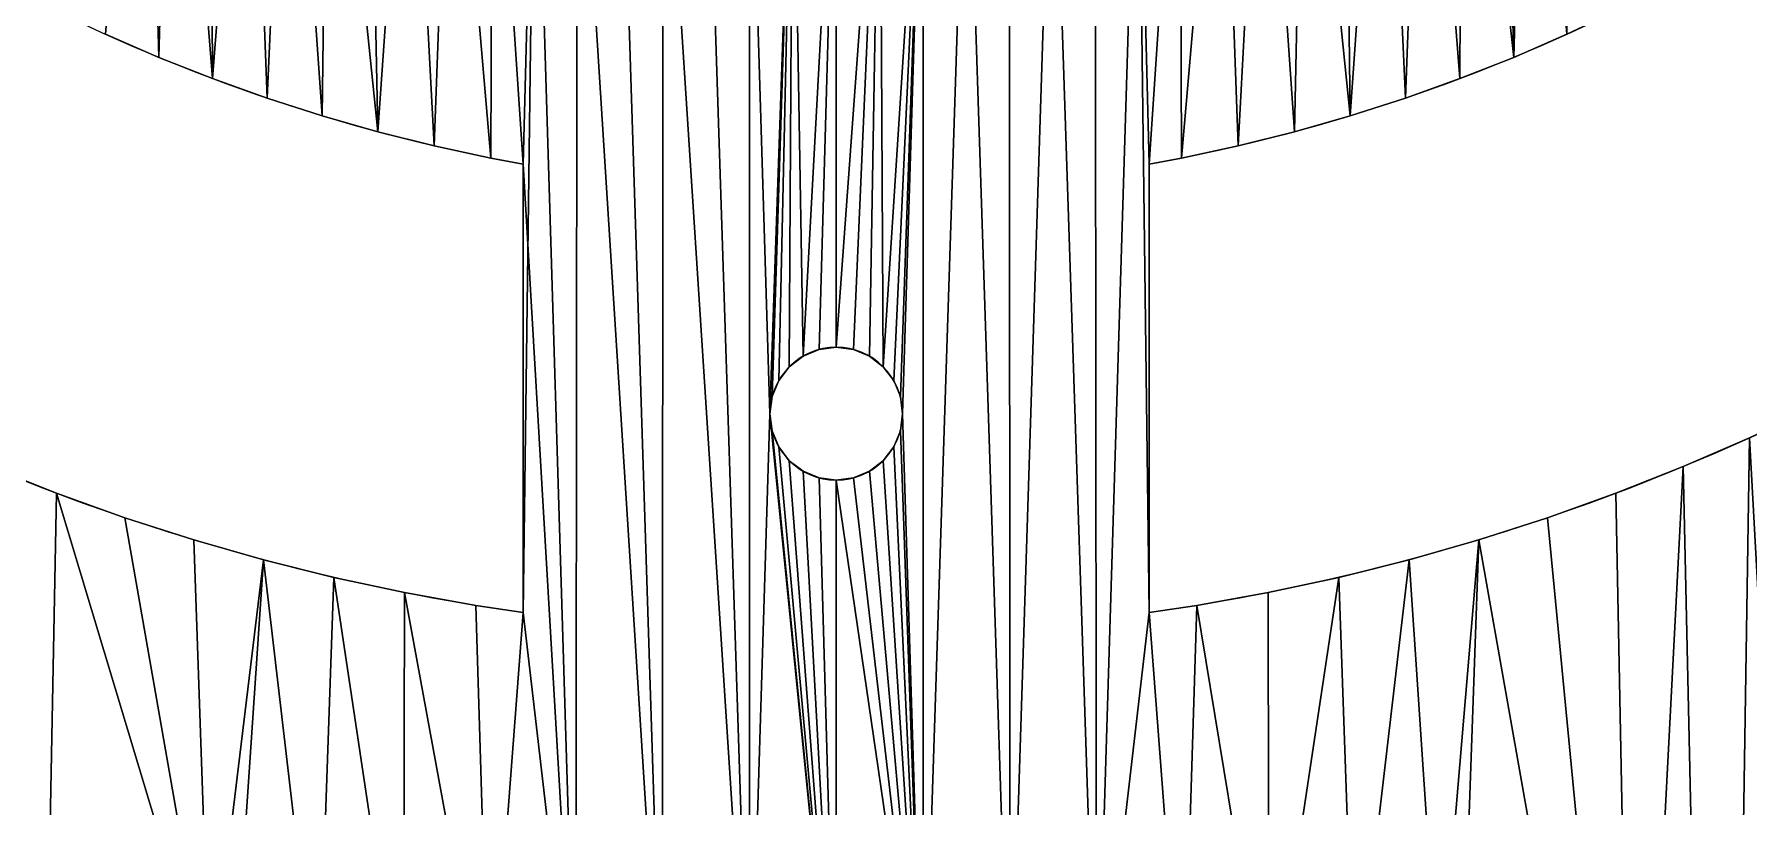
# Model space of a CAD drawing. Extents: x -88 to 88, y -88 to 88.
# Drawn here: x -18.12 to 20.61, y -53.87 to -36.43 of the extents above; entities that cross this region are included whole.
import ezdxf

# ---------------------------------------------------------------- set-up
doc = ezdxf.new("R2010")
doc.units = 0
doc.header["$MEASUREMENT"] = 0
doc.layers.get('0').update_dxf_attribs({"color": 13, "linetype": 'CONTINUOUS'})

# ---------------------------------------------------------------- blocks, each defined once
blk = doc.blocks.new('FUFO_S2')
for p, q in [((72.793, 51.145), (72.793, 51.145, 2)), ((103.407, 51.145), (103.407, 51.145, 2)), ((74.01, 50.664), (74.01, 50.664, 2)), ((102.19, 50.664), (102.19, 50.664, 2)), ((75.242, 50.223), (75.242, 50.223, 2)), ((100.958, 50.223), (100.958, 50.223, 2)), ((76.489, 49.822), (76.489, 49.822, 2)), ((99.711, 49.822), (99.711, 49.822, 2)), ((77.747, 49.463), (77.747, 49.463, 2)), ((98.453, 49.463), (98.453, 49.463, 2)), ((79.017, 49.145), (79.017, 49.145, 2)), ((80.296, 48.869), (80.296, 48.869, 2)), ((95.904, 48.869), (95.904, 48.869, 2)), ((97.183, 49.145), (97.183, 49.145, 2)), ((81.029, 48.735), (81.029, 38.609)), ((81.029, 48.735, 2), (81.029, 38.609, 2)), ((81.029, 48.735), (81.029, 48.735, 2)), ((95.171, 48.735), (95.171, 38.609)), ((95.171, 48.735, 2), (95.171, 38.609, 2)), ((95.171, 48.735), (95.171, 48.735, 2)), ((87.712, 44.549), (87.712, 44.549, 2)), ((88.1, 44.6), (88.1, 44.6, 2)), ((88.488, 44.549), (88.488, 44.549, 2)), ((87.039, 44.161), (87.039, 44.161, 2)), ((87.35, 44.399), (87.35, 44.399, 2)), ((88.85, 44.399), (88.85, 44.399, 2)), ((89.161, 44.161), (89.161, 44.161, 2)), ((86.801, 43.85), (86.801, 43.85, 2)), ((89.399, 43.85), (89.399, 43.85, 2)), ((86.651, 43.488), (86.651, 43.488, 2)), ((89.549, 43.488), (89.549, 43.488, 2)), ((86.6, 43.1), (86.6, 43.1, 2)), ((89.6, 43.1), (89.6, 43.1, 2)), ((86.651, 42.712), (86.651, 42.712, 2)), ((89.549, 42.712), (89.549, 42.712, 2)), ((86.801, 42.35), (86.801, 42.35, 2)), ((89.399, 42.35), (89.399, 42.35, 2)), ((87.039, 42.039), (87.039, 42.039, 2)), ((89.161, 42.039), (89.161, 42.039, 2)), ((107.234, 41.906), (107.234, 41.906, 2)), ((87.35, 41.801), (87.35, 41.801, 2)), ((87.712, 41.651), (87.712, 41.651, 2)), ((88.1, 41.6), (88.1, 41.6, 2)), ((88.488, 41.651), (88.488, 41.651, 2)), ((88.85, 41.801), (88.85, 41.801, 2)), ((70.487, 41.305), (70.487, 41.305, 2)), ((105.713, 41.305), (105.713, 41.305, 2)), ((72.028, 40.753), (72.028, 40.753, 2)), ((104.172, 40.753), (104.172, 40.753, 2)), ((73.586, 40.253), (73.586, 40.253, 2)), ((102.614, 40.253), (102.614, 40.253, 2)), ((75.159, 39.804), (75.159, 39.804, 2)), ((101.041, 39.804), (101.041, 39.804, 2)), ((76.746, 39.406), (76.746, 39.406, 2)), ((99.454, 39.406), (99.454, 39.406, 2)), ((78.345, 39.061), (78.345, 39.061, 2)), ((79.955, 38.768), (79.955, 38.768, 2)), ((96.245, 38.768), (96.245, 38.768, 2)), ((97.855, 39.061), (97.855, 39.061, 2)), ((81.029, 38.609), (81.029, 38.609, 2)), ((95.171, 38.609), (95.171, 38.609, 2))]:
    blk.add_line(p, q)
at = {"extrusion": (0, 0, -1)}
for centre, radius in [((-88.1, 88.1), 88.1), ((-88.1, 88.1, -2), 88.1), ((-88.1, 43.1), 1.5), ((-88.1, 43.1, -2), 1.5)]:
    blk.add_circle(centre, radius, dxfattribs=at)
for centre, radius, start, end in [((-88.1, 88.1), 50, 278.1311, 351.8689), ((-88.1, 88.1, -2), 50, 278.1311, 351.8689), ((-88.1, 88.1), 40, 280.1834, 349.8166), ((-88.1, 88.1, -2), 40, 280.1834, 349.8166), ((-88.1, 88.1), 40, 190.1834, 259.8166), ((-88.1, 88.1), 50, 188.1311, 261.8689), ((-88.1, 88.1, -2), 40, 190.1834, 259.8166), ((-88.1, 88.1, -2), 50, 188.1311, 261.8689)]:
    blk.add_arc(centre, radius, start, end, dxfattribs=at)
mesh = blk.add_polyface()
corners = [(95.865, 59.122), (95.171, 48.735), (94.912, 58.884), (95.904, 48.869), (96.809, 59.392), (97.183, 49.145), (97.743, 59.692), (98.453, 49.463), (98.668, 60.023), (99.711, 49.822), (99.581, 60.384), (100.481, 60.774), (100.958, 50.223), (101.369, 61.194), (102.19, 50.664), (102.242, 61.642), (103.407, 51.145), (103.1, 62.119), (103.713, 62.487), (104.608, 51.665), (103.966, 100.276), (104.729, 99.212), (105.792, 52.225), (106.318, 79.847), (106.956, 52.823), (113.713, 72.487), (108.1, 53.459), (109.223, 54.132), (110.323, 54.841), (111.399, 55.586), (112.45, 56.366), (113.476, 57.18), (114.474, 58.026), (114.081, 73.1), (114.558, 73.958), (90.063, 28.132), (89.6, 43.1), (90.062, 58.164), (91.041, 58.244), (92.024, 28.228), (92.016, 58.357), (92.987, 58.501), (93.981, 28.389), (93.953, 58.676), (95.171, 38.609), (88.756, 68.111), (89.08, 78.148), (89.409, 68.143), (89.729, 78.234), (90.062, 68.196), (89.161, 44.161), (89.082, 58.116), (89.399, 43.85), (89.549, 43.488)]
mesh.append_faces([[corners[k] for k in face] for face in [(0, 1, 2), (1, 0, 3), (3, 4, 5), (5, 6, 7), (7, 8, 9), (9, 11, 12), (12, 13, 14), (14, 15, 16), (16, 18, 19), (19, 21, 22), (22, 23, 24), (24, 25, 26), (26, 25, 27), (27, 25, 28), (28, 25, 29), (29, 25, 30), (30, 25, 31), (31, 25, 32), (44, 2, 1), (45, 46, 47), (47, 48, 49), (50, 37, 52), (52, 37, 53), (53, 37, 36)]], dxfattribs={"vtx0": -1, "vtx1": -1})
mesh.append_faces([[corners[k] for k in face] for face in [(19, 18, 20), (35, 36, 37)]], dxfattribs={"vtx0": -1, "vtx1": -1, "vtx2": -1})
mesh.append_faces([[corners[k] for k in face] for face in [(3, 0, 4), (5, 4, 6), (7, 6, 8), (9, 8, 10), (9, 10, 11), (12, 11, 13), (14, 13, 15), (16, 15, 17), (16, 17, 18), (24, 23, 25), (32, 25, 33), (32, 33, 34), (35, 37, 38), (39, 38, 40), (39, 40, 41), (42, 41, 43), (42, 43, 2), (50, 51, 37)]], dxfattribs={"vtx0": -1, "vtx2": -1})
mesh = blk.add_polyface()
corners = [(72.487, 62.487, 2), (71.592, 51.665, 2), (72.793, 51.145, 2), (73.1, 62.119, 2), (74.01, 50.664, 2), (73.958, 61.642, 2), (74.831, 61.194, 2), (75.242, 50.223, 2), (75.719, 60.774, 2), (76.489, 49.822, 2), (76.619, 60.384, 2), (77.747, 49.463, 2), (77.532, 60.023, 2), (78.457, 59.692, 2), (79.017, 49.145, 2), (79.391, 59.392, 2), (80.296, 48.869, 2), (80.335, 59.122, 2), (81.029, 48.735, 2), (81.288, 58.884, 2), (62.119, 73.1, 2), (61.726, 58.026, 2), (62.724, 57.18, 2), (69.872, 79.872, 2), (65.877, 54.841, 2), (66.977, 54.132, 2), (68.1, 53.459, 2), (69.244, 52.823, 2), (70.408, 52.225, 2), (86.6, 43.1, 2), (87.118, 58.116, 2), (86.138, 58.164, 2), (86.651, 43.488, 2), (86.801, 43.85, 2), (87.039, 44.161, 2), (87.35, 44.399, 2), (88.1, 58.1, 2), (87.712, 44.549, 2), (88.1, 44.6, 2), (81.029, 38.609, 2), (82.219, 28.389, 2), (82.247, 58.676, 2), (84.176, 28.228, 2), (83.213, 58.501, 2), (84.184, 58.357, 2), (86.137, 28.132, 2), (85.159, 58.244, 2), (88.1, 28.1, 2), (86.651, 42.712, 2), (86.801, 42.35, 2)]
mesh.append_faces([[corners[k] for k in face] for face in [(0, 2, 3), (3, 4, 5), (5, 4, 6), (6, 7, 8), (8, 9, 10), (10, 11, 12), (12, 11, 13), (13, 14, 15), (15, 16, 17), (17, 18, 19), (30, 35, 36), (39, 40, 18), (19, 40, 41), (41, 42, 43), (43, 42, 44), (44, 45, 46), (46, 45, 31), (29, 47, 48), (48, 47, 49)]], dxfattribs={"vtx0": -1, "vtx1": -1})
mesh.append_faces([[corners[k] for k in face] for face in [(18, 40, 19), (31, 45, 29)]], dxfattribs={"vtx0": -1, "vtx1": -1, "vtx2": -1})
mesh.append_faces([[corners[k] for k in face] for face in [(0, 1, 2), (3, 2, 4), (6, 4, 7), (8, 7, 9), (10, 9, 11), (13, 11, 14), (15, 14, 16), (17, 16, 18), (20, 21, 22), (23, 24, 25), (23, 25, 26), (23, 26, 27), (23, 27, 28), (29, 30, 31), (30, 29, 32), (30, 32, 33), (30, 33, 34), (30, 34, 35), (36, 35, 37), (36, 37, 38), (41, 40, 42), (44, 42, 45)]], dxfattribs={"vtx0": -1, "vtx2": -1})
mesh = blk.add_polyface()
corners = [(65.877, 54.841), (69.872, 79.872), (66.977, 54.132), (68.1, 53.459), (69.244, 52.823), (70.408, 52.225), (71.592, 51.665), (72.487, 62.487), (72.793, 51.145), (73.1, 62.119), (74.01, 50.664), (73.958, 61.642), (74.831, 61.194), (75.242, 50.223), (75.719, 60.774), (76.489, 49.822), (76.619, 60.384), (77.747, 49.463), (77.532, 60.023), (78.457, 59.692), (79.017, 49.145), (79.391, 59.392), (80.296, 48.869), (80.335, 59.122), (81.029, 48.735), (81.288, 58.884), (81.029, 38.609), (82.219, 28.389), (82.247, 58.676), (84.176, 28.228), (83.213, 58.501), (84.184, 58.357), (86.137, 28.132), (85.159, 58.244), (86.138, 58.164), (86.6, 43.1), (87.118, 58.116), (86.651, 43.488), (86.801, 43.85), (87.039, 44.161), (87.35, 44.399), (88.1, 58.1), (87.712, 44.549), (88.1, 44.6), (89.082, 58.116), (88.488, 44.549), (88.85, 44.399), (89.161, 44.161)]
mesh.append_faces([[corners[k] for k in face] for face in [(0, 1, 2), (2, 1, 3), (3, 1, 4), (4, 1, 5), (6, 7, 8), (8, 9, 10), (10, 12, 13), (13, 14, 15), (15, 16, 17), (17, 19, 20), (20, 21, 22), (22, 23, 24), (24, 25, 26), (27, 28, 29), (29, 31, 32), (36, 35, 34), (35, 36, 37), (37, 36, 38), (38, 36, 39), (39, 36, 40), (40, 41, 42), (42, 41, 43), (43, 44, 45), (45, 44, 46), (46, 44, 47)]], dxfattribs={"vtx0": -1, "vtx1": -1})
mesh.append_faces([[corners[k] for k in face] for face in [(27, 26, 25), (32, 34, 35)]], dxfattribs={"vtx0": -1, "vtx1": -1, "vtx2": -1})
mesh.append_faces([[corners[k] for k in face] for face in [(8, 7, 9), (10, 9, 11), (10, 11, 12), (13, 12, 14), (15, 14, 16), (17, 16, 18), (17, 18, 19), (20, 19, 21), (22, 21, 23), (24, 23, 25), (27, 25, 28), (29, 28, 30), (29, 30, 31), (32, 31, 33), (32, 33, 34), (40, 36, 41), (43, 41, 44)]], dxfattribs={"vtx0": -1, "vtx2": -1})
mesh = blk.add_polyface()
corners = [(113.713, 72.487, 2), (106.956, 52.823, 2), (108.1, 53.459, 2), (109.223, 54.132, 2), (110.323, 54.841, 2), (111.399, 55.586, 2), (112.45, 56.366, 2), (88.1, 58.1, 2), (88.1, 44.6, 2), (89.082, 58.116, 2), (88.488, 44.549, 2), (88.85, 44.399, 2), (89.161, 44.161, 2), (90.062, 58.164, 2), (89.399, 43.85, 2), (89.549, 43.488, 2), (89.6, 43.1, 2), (95.171, 48.735, 2), (95.865, 59.122, 2), (94.912, 58.884, 2), (95.904, 48.869, 2), (96.809, 59.392, 2), (97.183, 49.145, 2), (97.743, 59.692, 2), (98.453, 49.463, 2), (98.668, 60.023, 2), (99.711, 49.822, 2), (99.581, 60.384, 2), (100.481, 60.774, 2), (100.958, 50.223, 2), (101.369, 61.194, 2), (102.19, 50.664, 2), (102.242, 61.642, 2), (103.407, 51.145, 2), (103.1, 62.119, 2), (103.713, 62.487, 2), (104.608, 51.665, 2), (89.399, 42.35, 2), (90.063, 28.132, 2), (89.549, 42.712, 2), (91.041, 58.244, 2), (92.024, 28.228, 2), (92.016, 58.357, 2), (92.987, 58.501, 2), (93.981, 28.389, 2), (93.953, 58.676, 2), (95.171, 38.609, 2)]
mesh.append_faces([[corners[k] for k in face] for face in [(7, 8, 9), (9, 12, 13), (18, 20, 21), (21, 22, 23), (23, 24, 25), (25, 26, 27), (27, 26, 28), (28, 29, 30), (30, 31, 32), (32, 33, 34), (34, 33, 35), (37, 38, 39), (39, 38, 16), (13, 38, 40), (40, 41, 42), (42, 41, 43), (43, 44, 45), (45, 44, 19)]], dxfattribs={"vtx0": -1, "vtx1": -1})
mesh.append_faces([[corners[k] for k in face] for face in [(16, 38, 13), (19, 44, 46)]], dxfattribs={"vtx0": -1, "vtx1": -1, "vtx2": -1})
mesh.append_faces([[corners[k] for k in face] for face in [(0, 1, 2), (0, 2, 3), (0, 3, 4), (0, 4, 5), (0, 5, 6), (9, 8, 10), (9, 10, 11), (9, 11, 12), (13, 12, 14), (13, 14, 15), (13, 15, 16), (17, 18, 19), (18, 17, 20), (21, 20, 22), (23, 22, 24), (25, 24, 26), (28, 26, 29), (30, 29, 31), (32, 31, 33), (35, 33, 36), (40, 38, 41), (43, 41, 44), (19, 46, 17)]], dxfattribs={"vtx0": -1, "vtx2": -1})
mesh = blk.add_polyface()
corners = [(90.063, 28.132), (88.488, 41.651), (88.85, 41.801), (89.161, 42.039), (89.399, 42.35), (89.549, 42.712), (89.6, 43.1), (91.041, 58.244), (92.024, 28.228), (92.987, 58.501), (93.981, 28.389), (94.912, 58.884), (95.171, 38.609), (95.932, 28.613), (96.245, 38.768), (97.874, 28.901), (97.855, 39.061), (99.454, 39.406), (99.805, 29.253), (101.041, 39.804), (101.725, 29.667), (102.614, 40.253), (102.249, 29.799), (106.117, 20.46), (104.172, 40.753), (105.713, 41.305), (107.234, 41.906), (90.983, 0.047), (88.1, 18.1), (90.39, 18.137), (92.678, 18.25), (93.862, 0.189), (94.961, 18.437), (96.735, 0.424), (97.237, 18.699), (99.599, 0.754), (99.503, 19.035), (101.756, 19.445), (102.451, 1.177), (103.995, 19.929), (105.287, 1.693), (108.105, 2.301), (108.735, 42.557), (110.902, 3.002), (110.214, 43.256), (111.67, 44.004), (113.674, 3.794), (113.1, 44.799), (114.503, 45.64)]
mesh.append_faces([[corners[k] for k in face] for face in [(0, 7, 8), (8, 9, 10), (10, 12, 13), (13, 14, 15), (15, 17, 18), (18, 19, 20), (20, 21, 22), (22, 21, 23), (27, 30, 31), (31, 32, 33), (33, 34, 35), (35, 37, 38), (38, 39, 40), (40, 23, 41), (41, 42, 43), (43, 45, 46)]], dxfattribs={"vtx0": -1, "vtx1": -1})
mesh.append_faces([[corners[k] for k in face] for face in [(10, 11, 12), (41, 23, 26)]], dxfattribs={"vtx0": -1, "vtx1": -1, "vtx2": -1})
mesh.append_faces([[corners[k] for k in face] for face in [(0, 1, 2), (0, 2, 3), (0, 3, 4), (0, 4, 5), (0, 5, 6), (13, 12, 14), (15, 14, 16), (15, 16, 17), (18, 17, 19), (20, 19, 21), (23, 21, 24), (23, 24, 25), (23, 25, 26), (27, 28, 29), (27, 29, 30), (31, 30, 32), (33, 32, 34), (35, 34, 36), (35, 36, 37), (38, 37, 39), (40, 39, 23), (41, 26, 42), (43, 42, 44), (43, 44, 45), (46, 45, 47), (46, 47, 48)]], dxfattribs={"vtx0": -1, "vtx2": -1})
mesh = blk.add_polyface()
corners = [(72.793, 51.145, 2), (71.592, 51.665), (72.793, 51.145), (71.592, 51.665, 2)]
mesh.append_faces([[corners[k] for k in face] for face in [(0, 1, 2), (1, 0, 3)]], dxfattribs={"vtx0": -1})
mesh = blk.add_polyface()
corners = [(104.608, 51.665, 2), (103.407, 51.145), (104.608, 51.665), (103.407, 51.145, 2)]
mesh.append_faces([[corners[k] for k in face] for face in [(0, 1, 2), (1, 0, 3)]], dxfattribs={"vtx0": -1})
mesh = blk.add_polyface()
corners = [(74.01, 50.664, 2), (72.793, 51.145), (74.01, 50.664), (72.793, 51.145, 2)]
mesh.append_faces([[corners[k] for k in face] for face in [(0, 1, 2), (1, 0, 3)]], dxfattribs={"vtx0": -1})
mesh = blk.add_polyface()
corners = [(103.407, 51.145, 2), (102.19, 50.664), (103.407, 51.145), (102.19, 50.664, 2)]
mesh.append_faces([[corners[k] for k in face] for face in [(0, 1, 2), (1, 0, 3)]], dxfattribs={"vtx0": -1})
mesh = blk.add_polyface()
corners = [(75.242, 50.223, 2), (74.01, 50.664), (75.242, 50.223), (74.01, 50.664, 2)]
mesh.append_faces([[corners[k] for k in face] for face in [(0, 1, 2), (1, 0, 3)]], dxfattribs={"vtx0": -1})
mesh = blk.add_polyface()
corners = [(102.19, 50.664, 2), (100.958, 50.223), (102.19, 50.664), (100.958, 50.223, 2)]
mesh.append_faces([[corners[k] for k in face] for face in [(0, 1, 2), (1, 0, 3)]], dxfattribs={"vtx0": -1})
mesh = blk.add_polyface()
corners = [(76.489, 49.822, 2), (75.242, 50.223), (76.489, 49.822), (75.242, 50.223, 2)]
mesh.append_faces([[corners[k] for k in face] for face in [(0, 1, 2), (1, 0, 3)]], dxfattribs={"vtx0": -1})
mesh = blk.add_polyface()
corners = [(100.958, 50.223, 2), (99.711, 49.822), (100.958, 50.223), (99.711, 49.822, 2)]
mesh.append_faces([[corners[k] for k in face] for face in [(0, 1, 2), (1, 0, 3)]], dxfattribs={"vtx0": -1})
mesh = blk.add_polyface()
corners = [(77.747, 49.463, 2), (76.489, 49.822), (77.747, 49.463), (76.489, 49.822, 2)]
mesh.append_faces([[corners[k] for k in face] for face in [(0, 1, 2), (1, 0, 3)]], dxfattribs={"vtx0": -1})
mesh = blk.add_polyface()
corners = [(99.711, 49.822, 2), (98.453, 49.463), (99.711, 49.822), (98.453, 49.463, 2)]
mesh.append_faces([[corners[k] for k in face] for face in [(0, 1, 2), (1, 0, 3)]], dxfattribs={"vtx0": -1})
mesh = blk.add_polyface()
corners = [(79.017, 49.145, 2), (77.747, 49.463), (79.017, 49.145), (77.747, 49.463, 2)]
mesh.append_faces([[corners[k] for k in face] for face in [(0, 1, 2), (1, 0, 3)]], dxfattribs={"vtx0": -1})
mesh = blk.add_polyface()
corners = [(98.453, 49.463, 2), (97.183, 49.145), (98.453, 49.463), (97.183, 49.145, 2)]
mesh.append_faces([[corners[k] for k in face] for face in [(0, 1, 2), (1, 0, 3)]], dxfattribs={"vtx0": -1})
mesh = blk.add_polyface()
corners = [(80.296, 48.869, 2), (79.017, 49.145), (80.296, 48.869), (79.017, 49.145, 2)]
mesh.append_faces([[corners[k] for k in face] for face in [(0, 1, 2), (1, 0, 3)]], dxfattribs={"vtx0": -1})
mesh = blk.add_polyface()
corners = [(81.029, 48.735, 2), (80.296, 48.869), (81.029, 48.735), (80.296, 48.869, 2)]
mesh.append_faces([[corners[k] for k in face] for face in [(0, 1, 2), (1, 0, 3)]], dxfattribs={"vtx0": -1})
mesh = blk.add_polyface()
corners = [(95.904, 48.869, 2), (95.171, 48.735), (95.904, 48.869), (95.171, 48.735, 2)]
mesh.append_faces([[corners[k] for k in face] for face in [(0, 1, 2), (1, 0, 3)]], dxfattribs={"vtx0": -1})
mesh = blk.add_polyface()
corners = [(97.183, 49.145, 2), (95.904, 48.869), (97.183, 49.145), (95.904, 48.869, 2)]
mesh.append_faces([[corners[k] for k in face] for face in [(0, 1, 2), (1, 0, 3)]], dxfattribs={"vtx0": -1})
mesh = blk.add_polyface()
corners = [(81.029, 48.735, 2), (81.029, 38.609), (81.029, 38.609, 2), (81.029, 48.735)]
mesh.append_faces([[corners[k] for k in face] for face in [(0, 1, 2), (1, 0, 3)]], dxfattribs={"vtx0": -1})
mesh = blk.add_polyface()
corners = [(95.171, 48.735), (95.171, 38.609, 2), (95.171, 38.609), (95.171, 48.735, 2)]
mesh.append_faces([[corners[k] for k in face] for face in [(0, 1, 2), (1, 0, 3)]], dxfattribs={"vtx0": -1})
mesh = blk.add_polyface()
corners = [(61.697, 45.64, 2), (62.526, 3.794, 2), (63.1, 44.799, 2), (65.298, 3.002, 2), (64.53, 44.004, 2), (65.986, 43.256, 2), (68.095, 2.301, 2), (67.465, 42.557, 2), (68.966, 41.906, 2), (70.913, 1.693, 2), (70.083, 20.46, 2), (72.205, 19.929, 2), (73.749, 1.177, 2), (74.444, 19.445, 2), (76.601, 0.754, 2), (76.697, 19.035, 2), (79.465, 0.424, 2), (78.963, 18.699, 2), (81.239, 18.437, 2), (82.338, 0.189, 2), (83.522, 18.25, 2), (85.217, 0.047, 2), (85.81, 18.137, 2), (88.1, 0, 2), (88.1, 18.1, 2), (70.487, 41.305, 2), (73.951, 29.799, 2), (72.028, 40.753, 2), (73.586, 40.253, 2), (75.159, 39.804, 2), (74.475, 29.667, 2), (76.395, 29.253, 2), (76.746, 39.406, 2), (78.326, 28.901, 2), (78.345, 39.061, 2), (80.268, 28.613, 2), (79.955, 38.768, 2), (81.029, 38.609, 2), (82.219, 28.389, 2), (86.6, 43.1, 2), (86.137, 28.132, 2), (88.1, 28.1, 2), (86.801, 42.35, 2), (87.039, 42.039, 2), (87.35, 41.801, 2), (87.712, 41.651, 2), (88.1, 41.6, 2)]
mesh.append_faces([[corners[k] for k in face] for face in [(0, 1, 2), (2, 3, 4), (4, 3, 5), (5, 6, 7), (7, 6, 8), (10, 9, 11), (11, 12, 13), (13, 14, 15), (15, 16, 17), (17, 16, 18), (18, 19, 20), (20, 21, 22), (22, 23, 24), (25, 26, 27), (27, 26, 28), (28, 26, 29), (29, 31, 32), (32, 33, 34), (34, 35, 36), (36, 35, 37), (42, 41, 43), (43, 41, 44), (44, 41, 45), (45, 41, 46)]], dxfattribs={"vtx0": -1, "vtx1": -1})
mesh.append_faces([[corners[k] for k in face] for face in [(8, 9, 10)]], dxfattribs={"vtx0": -1, "vtx1": -1, "vtx2": -1})
mesh.append_faces([[corners[k] for k in face] for face in [(2, 1, 3), (5, 3, 6), (8, 6, 9), (11, 9, 12), (13, 12, 14), (15, 14, 16), (18, 16, 19), (20, 19, 21), (22, 21, 23), (10, 25, 8), (25, 10, 26), (29, 26, 30), (29, 30, 31), (32, 31, 33), (34, 33, 35), (37, 35, 38), (39, 40, 41)]], dxfattribs={"vtx0": -1, "vtx2": -1})
mesh = blk.add_polyface()
corners = [(88.1, 18.1, 2), (88.1, 0, 2), (90.983, 0.047, 2), (90.39, 18.137, 2), (92.678, 18.25, 2), (93.862, 0.189, 2), (94.961, 18.437, 2), (96.735, 0.424, 2), (97.237, 18.699, 2), (99.599, 0.754, 2), (99.503, 19.035, 2), (101.756, 19.445, 2), (102.451, 1.177, 2), (103.995, 19.929, 2), (105.287, 1.693, 2), (106.117, 20.46, 2), (108.105, 2.301, 2), (107.234, 41.906, 2), (108.735, 42.557, 2), (110.902, 3.002, 2), (110.214, 43.256, 2), (111.67, 44.004, 2), (113.674, 3.794, 2), (113.1, 44.799, 2), (114.503, 45.64, 2), (88.1, 41.6, 2), (88.1, 28.1, 2), (90.063, 28.132, 2), (88.488, 41.651, 2), (88.85, 41.801, 2), (89.161, 42.039, 2), (89.399, 42.35, 2), (95.171, 38.609, 2), (93.981, 28.389, 2), (95.932, 28.613, 2), (96.245, 38.768, 2), (97.874, 28.901, 2), (97.855, 39.061, 2), (99.454, 39.406, 2), (99.805, 29.253, 2), (101.041, 39.804, 2), (101.725, 29.667, 2), (102.614, 40.253, 2), (102.249, 29.799, 2), (104.172, 40.753, 2), (105.713, 41.305, 2)]
mesh.append_faces([[corners[k] for k in face] for face in [(0, 2, 3), (3, 2, 4), (4, 5, 6), (6, 7, 8), (8, 9, 10), (10, 9, 11), (11, 12, 13), (13, 14, 15), (17, 16, 18), (18, 19, 20), (20, 19, 21), (21, 22, 23), (23, 22, 24), (25, 27, 28), (28, 27, 29), (29, 27, 30), (30, 27, 31), (32, 34, 35), (35, 36, 37), (37, 36, 38), (38, 39, 40), (40, 41, 42), (42, 15, 44), (44, 15, 45), (45, 15, 17)]], dxfattribs={"vtx0": -1, "vtx1": -1})
mesh.append_faces([[corners[k] for k in face] for face in [(15, 16, 17)]], dxfattribs={"vtx0": -1, "vtx1": -1, "vtx2": -1})
mesh.append_faces([[corners[k] for k in face] for face in [(0, 1, 2), (4, 2, 5), (6, 5, 7), (8, 7, 9), (11, 9, 12), (13, 12, 14), (15, 14, 16), (18, 16, 19), (21, 19, 22), (25, 26, 27), (32, 33, 34), (35, 34, 36), (38, 36, 39), (40, 39, 41), (42, 41, 43), (42, 43, 15)]], dxfattribs={"vtx0": -1, "vtx2": -1})
mesh = blk.add_polyface()
corners = [(87.712, 44.549, 2), (87.35, 44.399), (87.712, 44.549), (87.35, 44.399, 2)]
mesh.append_faces([[corners[k] for k in face] for face in [(0, 1, 2), (1, 0, 3)]], dxfattribs={"vtx0": -1})
mesh = blk.add_polyface()
corners = [(88.1, 44.6, 2), (87.712, 44.549), (88.1, 44.6), (87.712, 44.549, 2)]
mesh.append_faces([[corners[k] for k in face] for face in [(0, 1, 2), (1, 0, 3)]], dxfattribs={"vtx0": -1})
mesh = blk.add_polyface()
corners = [(88.488, 44.549, 2), (88.1, 44.6), (88.488, 44.549), (88.1, 44.6, 2)]
mesh.append_faces([[corners[k] for k in face] for face in [(0, 1, 2), (1, 0, 3)]], dxfattribs={"vtx0": -1})
mesh = blk.add_polyface()
corners = [(88.85, 44.399, 2), (88.488, 44.549), (88.85, 44.399), (88.488, 44.549, 2)]
mesh.append_faces([[corners[k] for k in face] for face in [(0, 1, 2), (1, 0, 3)]], dxfattribs={"vtx0": -1})
mesh = blk.add_polyface()
corners = [(87.039, 44.161), (86.801, 43.85, 2), (86.801, 43.85), (87.039, 44.161, 2)]
mesh.append_faces([[corners[k] for k in face] for face in [(0, 1, 2), (1, 0, 3)]], dxfattribs={"vtx0": -1})
mesh = blk.add_polyface()
corners = [(87.35, 44.399, 2), (87.039, 44.161), (87.35, 44.399), (87.039, 44.161, 2)]
mesh.append_faces([[corners[k] for k in face] for face in [(0, 1, 2), (1, 0, 3)]], dxfattribs={"vtx0": -1})
mesh = blk.add_polyface()
corners = [(89.161, 44.161, 2), (88.85, 44.399), (89.161, 44.161), (88.85, 44.399, 2)]
mesh.append_faces([[corners[k] for k in face] for face in [(0, 1, 2), (1, 0, 3)]], dxfattribs={"vtx0": -1})
mesh = blk.add_polyface()
corners = [(89.161, 44.161, 2), (89.399, 43.85), (89.399, 43.85, 2), (89.161, 44.161)]
mesh.append_faces([[corners[k] for k in face] for face in [(0, 1, 2), (1, 0, 3)]], dxfattribs={"vtx0": -1})
mesh = blk.add_polyface()
corners = [(70.487, 41.305), (70.083, 20.46), (68.966, 41.906), (73.951, 29.799), (72.028, 40.753), (73.586, 40.253), (75.159, 39.804), (74.475, 29.667), (76.395, 29.253), (76.746, 39.406), (78.326, 28.901), (78.345, 39.061), (80.268, 28.613), (79.955, 38.768), (81.029, 38.609), (82.219, 28.389), (86.137, 28.132), (86.6, 43.1), (88.1, 28.1), (86.651, 42.712), (86.801, 42.35), (87.039, 42.039), (87.35, 41.801), (87.712, 41.651), (88.1, 41.6), (90.063, 28.132), (88.488, 41.651), (65.298, 3.002), (64.53, 44.004), (65.986, 43.256), (68.095, 2.301), (67.465, 42.557), (70.913, 1.693), (72.205, 19.929), (73.749, 1.177), (74.444, 19.445), (76.601, 0.754), (76.697, 19.035), (79.465, 0.424), (78.963, 18.699), (81.239, 18.437), (82.338, 0.189), (83.522, 18.25), (85.217, 0.047), (85.81, 18.137), (88.1, 0), (88.1, 18.1), (90.983, 0.047)]
mesh.append_faces([[corners[k] for k in face] for face in [(0, 1, 2), (1, 0, 3), (3, 6, 7), (7, 6, 8), (8, 9, 10), (10, 11, 12), (12, 14, 15), (16, 17, 18), (18, 24, 25), (27, 29, 30), (30, 2, 32), (32, 33, 34), (34, 35, 36), (36, 37, 38), (38, 40, 41), (41, 42, 43), (43, 44, 45), (45, 46, 47)]], dxfattribs={"vtx0": -1, "vtx1": -1})
mesh.append_faces([[corners[k] for k in face] for face in [(32, 2, 1)]], dxfattribs={"vtx0": -1, "vtx1": -1, "vtx2": -1})
mesh.append_faces([[corners[k] for k in face] for face in [(3, 0, 4), (3, 4, 5), (3, 5, 6), (8, 6, 9), (10, 9, 11), (12, 11, 13), (12, 13, 14), (18, 17, 19), (18, 19, 20), (18, 20, 21), (18, 21, 22), (18, 22, 23), (18, 23, 24), (25, 24, 26), (27, 28, 29), (30, 29, 31), (30, 31, 2), (32, 1, 33), (34, 33, 35), (36, 35, 37), (38, 37, 39), (38, 39, 40), (41, 40, 42), (43, 42, 44), (45, 44, 46)]], dxfattribs={"vtx0": -1, "vtx2": -1})
mesh = blk.add_polyface()
corners = [(86.801, 43.85), (86.651, 43.488, 2), (86.651, 43.488), (86.801, 43.85, 2)]
mesh.append_faces([[corners[k] for k in face] for face in [(0, 1, 2), (1, 0, 3)]], dxfattribs={"vtx0": -1})
mesh = blk.add_polyface()
corners = [(89.399, 43.85, 2), (89.549, 43.488), (89.549, 43.488, 2), (89.399, 43.85)]
mesh.append_faces([[corners[k] for k in face] for face in [(0, 1, 2), (1, 0, 3)]], dxfattribs={"vtx0": -1})
mesh = blk.add_polyface()
corners = [(86.651, 43.488), (86.6, 43.1, 2), (86.6, 43.1), (86.651, 43.488, 2)]
mesh.append_faces([[corners[k] for k in face] for face in [(0, 1, 2), (1, 0, 3)]], dxfattribs={"vtx0": -1})
mesh = blk.add_polyface()
corners = [(89.549, 43.488, 2), (89.6, 43.1), (89.6, 43.1, 2), (89.549, 43.488)]
mesh.append_faces([[corners[k] for k in face] for face in [(0, 1, 2), (1, 0, 3)]], dxfattribs={"vtx0": -1})
mesh = blk.add_polyface()
corners = [(86.6, 43.1), (86.651, 42.712, 2), (86.651, 42.712), (86.6, 43.1, 2)]
mesh.append_faces([[corners[k] for k in face] for face in [(0, 1, 2), (1, 0, 3)]], dxfattribs={"vtx0": -1})
mesh = blk.add_polyface()
corners = [(89.6, 43.1, 2), (89.549, 42.712), (89.549, 42.712, 2), (89.6, 43.1)]
mesh.append_faces([[corners[k] for k in face] for face in [(0, 1, 2), (1, 0, 3)]], dxfattribs={"vtx0": -1})
mesh = blk.add_polyface()
corners = [(86.651, 42.712), (86.801, 42.35, 2), (86.801, 42.35), (86.651, 42.712, 2)]
mesh.append_faces([[corners[k] for k in face] for face in [(0, 1, 2), (1, 0, 3)]], dxfattribs={"vtx0": -1})
mesh = blk.add_polyface()
corners = [(89.549, 42.712, 2), (89.399, 42.35), (89.399, 42.35, 2), (89.549, 42.712)]
mesh.append_faces([[corners[k] for k in face] for face in [(0, 1, 2), (1, 0, 3)]], dxfattribs={"vtx0": -1})
mesh = blk.add_polyface()
corners = [(86.801, 42.35), (87.039, 42.039, 2), (87.039, 42.039), (86.801, 42.35, 2)]
mesh.append_faces([[corners[k] for k in face] for face in [(0, 1, 2), (1, 0, 3)]], dxfattribs={"vtx0": -1})
mesh = blk.add_polyface()
corners = [(89.399, 42.35, 2), (89.161, 42.039), (89.161, 42.039, 2), (89.399, 42.35)]
mesh.append_faces([[corners[k] for k in face] for face in [(0, 1, 2), (1, 0, 3)]], dxfattribs={"vtx0": -1})
mesh = blk.add_polyface()
corners = [(107.234, 41.906, 2), (108.735, 42.557), (107.234, 41.906), (108.735, 42.557, 2)]
mesh.append_faces([[corners[k] for k in face] for face in [(0, 1, 2), (1, 0, 3)]], dxfattribs={"vtx0": -1})
mesh = blk.add_polyface()
corners = [(68.966, 41.906, 2), (70.487, 41.305), (68.966, 41.906), (70.487, 41.305, 2)]
mesh.append_faces([[corners[k] for k in face] for face in [(0, 1, 2), (1, 0, 3)]], dxfattribs={"vtx0": -1})
mesh = blk.add_polyface()
corners = [(87.039, 42.039, 2), (87.35, 41.801), (87.039, 42.039), (87.35, 41.801, 2)]
mesh.append_faces([[corners[k] for k in face] for face in [(0, 1, 2), (1, 0, 3)]], dxfattribs={"vtx0": -1})
mesh = blk.add_polyface()
corners = [(88.85, 41.801, 2), (89.161, 42.039), (88.85, 41.801), (89.161, 42.039, 2)]
mesh.append_faces([[corners[k] for k in face] for face in [(0, 1, 2), (1, 0, 3)]], dxfattribs={"vtx0": -1})
mesh = blk.add_polyface()
corners = [(105.713, 41.305, 2), (107.234, 41.906), (105.713, 41.305), (107.234, 41.906, 2)]
mesh.append_faces([[corners[k] for k in face] for face in [(0, 1, 2), (1, 0, 3)]], dxfattribs={"vtx0": -1})
mesh = blk.add_polyface()
corners = [(87.35, 41.801, 2), (87.712, 41.651), (87.35, 41.801), (87.712, 41.651, 2)]
mesh.append_faces([[corners[k] for k in face] for face in [(0, 1, 2), (1, 0, 3)]], dxfattribs={"vtx0": -1})
mesh = blk.add_polyface()
corners = [(87.712, 41.651, 2), (88.1, 41.6), (87.712, 41.651), (88.1, 41.6, 2)]
mesh.append_faces([[corners[k] for k in face] for face in [(0, 1, 2), (1, 0, 3)]], dxfattribs={"vtx0": -1})
mesh = blk.add_polyface()
corners = [(88.1, 41.6, 2), (88.488, 41.651), (88.1, 41.6), (88.488, 41.651, 2)]
mesh.append_faces([[corners[k] for k in face] for face in [(0, 1, 2), (1, 0, 3)]], dxfattribs={"vtx0": -1})
mesh = blk.add_polyface()
corners = [(88.488, 41.651, 2), (88.85, 41.801), (88.488, 41.651), (88.85, 41.801, 2)]
mesh.append_faces([[corners[k] for k in face] for face in [(0, 1, 2), (1, 0, 3)]], dxfattribs={"vtx0": -1})
mesh = blk.add_polyface()
corners = [(70.487, 41.305, 2), (72.028, 40.753), (70.487, 41.305), (72.028, 40.753, 2)]
mesh.append_faces([[corners[k] for k in face] for face in [(0, 1, 2), (1, 0, 3)]], dxfattribs={"vtx0": -1})
mesh = blk.add_polyface()
corners = [(104.172, 40.753, 2), (105.713, 41.305), (104.172, 40.753), (105.713, 41.305, 2)]
mesh.append_faces([[corners[k] for k in face] for face in [(0, 1, 2), (1, 0, 3)]], dxfattribs={"vtx0": -1})
mesh = blk.add_polyface()
corners = [(72.028, 40.753, 2), (73.586, 40.253), (72.028, 40.753), (73.586, 40.253, 2)]
mesh.append_faces([[corners[k] for k in face] for face in [(0, 1, 2), (1, 0, 3)]], dxfattribs={"vtx0": -1})
mesh = blk.add_polyface()
corners = [(102.614, 40.253, 2), (104.172, 40.753), (102.614, 40.253), (104.172, 40.753, 2)]
mesh.append_faces([[corners[k] for k in face] for face in [(0, 1, 2), (1, 0, 3)]], dxfattribs={"vtx0": -1})
mesh = blk.add_polyface()
corners = [(73.586, 40.253, 2), (75.159, 39.804), (73.586, 40.253), (75.159, 39.804, 2)]
mesh.append_faces([[corners[k] for k in face] for face in [(0, 1, 2), (1, 0, 3)]], dxfattribs={"vtx0": -1})
mesh = blk.add_polyface()
corners = [(101.041, 39.804, 2), (102.614, 40.253), (101.041, 39.804), (102.614, 40.253, 2)]
mesh.append_faces([[corners[k] for k in face] for face in [(0, 1, 2), (1, 0, 3)]], dxfattribs={"vtx0": -1})
mesh = blk.add_polyface()
corners = [(75.159, 39.804, 2), (76.746, 39.406), (75.159, 39.804), (76.746, 39.406, 2)]
mesh.append_faces([[corners[k] for k in face] for face in [(0, 1, 2), (1, 0, 3)]], dxfattribs={"vtx0": -1})
mesh = blk.add_polyface()
corners = [(99.454, 39.406, 2), (101.041, 39.804), (99.454, 39.406), (101.041, 39.804, 2)]
mesh.append_faces([[corners[k] for k in face] for face in [(0, 1, 2), (1, 0, 3)]], dxfattribs={"vtx0": -1})
mesh = blk.add_polyface()
corners = [(76.746, 39.406, 2), (78.345, 39.061), (76.746, 39.406), (78.345, 39.061, 2)]
mesh.append_faces([[corners[k] for k in face] for face in [(0, 1, 2), (1, 0, 3)]], dxfattribs={"vtx0": -1})
mesh = blk.add_polyface()
corners = [(97.855, 39.061, 2), (99.454, 39.406), (97.855, 39.061), (99.454, 39.406, 2)]
mesh.append_faces([[corners[k] for k in face] for face in [(0, 1, 2), (1, 0, 3)]], dxfattribs={"vtx0": -1})
mesh = blk.add_polyface()
corners = [(78.345, 39.061, 2), (79.955, 38.768), (78.345, 39.061), (79.955, 38.768, 2)]
mesh.append_faces([[corners[k] for k in face] for face in [(0, 1, 2), (1, 0, 3)]], dxfattribs={"vtx0": -1})
mesh = blk.add_polyface()
corners = [(79.955, 38.768, 2), (81.029, 38.609), (79.955, 38.768), (81.029, 38.609, 2)]
mesh.append_faces([[corners[k] for k in face] for face in [(0, 1, 2), (1, 0, 3)]], dxfattribs={"vtx0": -1})
mesh = blk.add_polyface()
corners = [(95.171, 38.609, 2), (96.245, 38.768), (95.171, 38.609), (96.245, 38.768, 2)]
mesh.append_faces([[corners[k] for k in face] for face in [(0, 1, 2), (1, 0, 3)]], dxfattribs={"vtx0": -1})
mesh = blk.add_polyface()
corners = [(96.245, 38.768, 2), (97.855, 39.061), (96.245, 38.768), (97.855, 39.061, 2)]
mesh.append_faces([[corners[k] for k in face] for face in [(0, 1, 2), (1, 0, 3)]], dxfattribs={"vtx0": -1})

msp = doc.modelspace()

# ---------------------------------------------------------------- block references
msp.add_blockref('FUFO_S2', (-88.1, -88.1))

doc.saveas('drawing.dxf')
